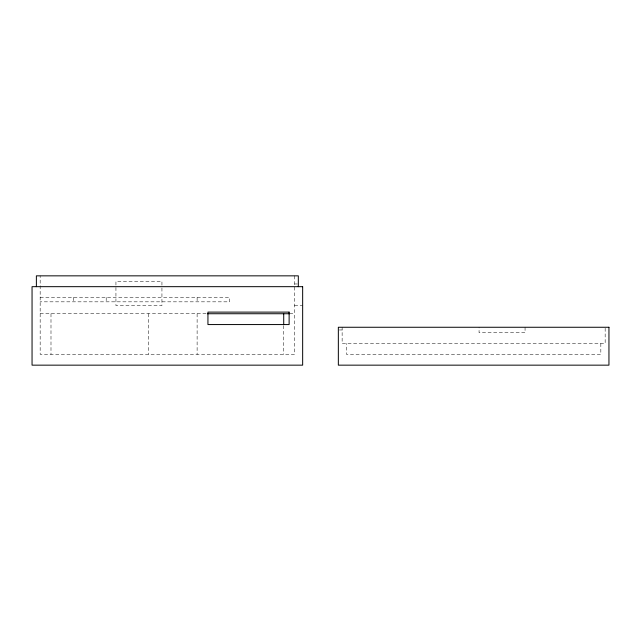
<?xml version="1.0" encoding="UTF-8"?>
<svg xmlns="http://www.w3.org/2000/svg" width="641" height="641" viewBox="0 0 641 641"><rect width="100%" height="100%" fill="white"/><g stroke="black" fill="none" stroke-linecap="round" stroke-linejoin="round"><path stroke-width="0.48" stroke-dasharray="3.21 2.4" d="M294.54 283.971L297.376 283.971M40.167 297.496L229.59 297.496L229.59 301.831L40.167 301.831M294.54 305.613L302.656 305.613M40.167 313.737L206.803 313.737M289.62 313.737L294.54 313.737M339.289 329.971L342.134 329.971M605.16 328.224L605.16 343.504L342.134 343.504L342.134 327.263M600.833 343.504L600.833 354.329L346.46 354.329L346.46 343.504M525.059 327.263L525.059 332.679L479.059 332.679L479.059 327.263M294.54 275.846L294.54 354.329L40.167 354.329L40.167 275.846M283.715 325.612L283.715 354.329M197.116 297.496L197.116 301.831M197.116 313.737L197.116 354.329M161.941 285.157L161.941 281.263L115.941 281.263L115.941 305.613L161.941 305.613L161.941 286.134M148.408 313.737L148.408 354.329M106.198 297.496L106.198 301.831M73.723 297.496L73.723 301.831M50.992 313.737L50.992 354.329"/><path stroke-width="0.96" d="M207.412 313.737L289.62 313.737M298.321 286.671L298.321 275.846L36.377 275.846L36.377 286.671M283.715 313.737L283.715 324.626M302.656 286.671L32.05 286.671L32.05 365.154L302.656 365.154L302.656 286.671M289.123 312.111L207.94 312.111L207.94 324.562L289.123 324.562L289.123 312.111M608.95 327.263L338.344 327.263L338.344 365.154L608.95 365.154L608.95 327.263"/></g></svg>
